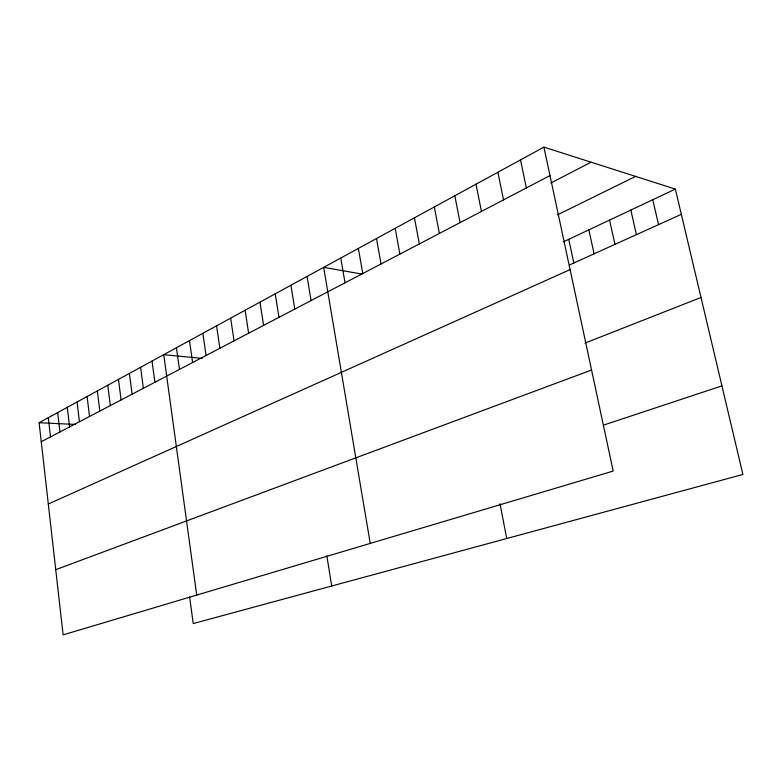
<?xml version="1.0" encoding="UTF-8"?>
<svg xmlns="http://www.w3.org/2000/svg" width="782" height="782" viewBox="0 0 782 782"><rect width="100%" height="100%" fill="white"/><g stroke="black" fill="none" stroke-linecap="round" stroke-linejoin="round"><path stroke-width="1.17" d="M543.901 147.133L613.186 471.067L63.117 634.867L39.1 422.72L543.901 147.133L675.355 189.097L742.9 474.449L193.232 623.577L189.625 597.008M41.251 441.722L549.981 175.579M550.802 183.027L591.055 162.187M557.498 214.855L635.59 176.409M563.314 241.882L675.355 189.097M569.443 264.971L681.327 214.317M48.308 504.028L570.098 269.614M584.946 343.103L701.004 297.473M55.737 569.677L591.573 370.013M603.704 425.066L721.933 385.878M39.1 422.72L75.111 424.411M202.196 358.4L163.741 354.676L196.712 595.082M362.037 274.071L323.67 267.366L370.248 543.412M652.765 199.742L658.542 224.639M630.83 210.075L636.421 234.649M609.54 220.104L614.955 244.365M588.846 229.849L594.095 253.808M568.739 239.321L573.822 262.987M520.509 159.909L526.364 187.934M497.89 172.255L503.53 199.879M476.003 184.2L481.448 211.433M454.821 195.764L460.07 222.616M500.001 503.647L506.716 538.524M434.313 206.956L439.376 233.437M414.44 217.807L419.328 243.925M395.174 228.324L399.895 254.091M376.494 238.53L381.049 263.954M358.361 248.422L362.77 273.514M340.766 258.031L345.028 282.801M307.062 276.427L311.06 300.571M290.924 285.244L294.794 309.086M326.856 555.826L331.715 586.011M275.235 293.807L278.978 317.355M259.966 302.145L263.593 325.4M245.108 310.249L248.627 333.23M230.651 318.147L234.062 340.854M216.565 325.84L219.869 348.273M202.851 333.327L206.057 355.507M189.479 340.62L192.597 362.545M176.449 347.736L179.469 369.407M152.031 361.069L154.885 382.271M140.584 367.315L143.36 388.302M129.392 373.425L132.109 394.196M118.463 379.397L121.102 399.954M107.769 385.233L110.34 405.575M97.31 390.941L99.822 411.088M87.085 396.523L89.529 416.464M77.076 401.987L79.451 421.733M67.281 407.334L69.598 426.894M57.692 412.573L59.95 431.938M48.298 417.696L50.507 436.884"/></g></svg>
